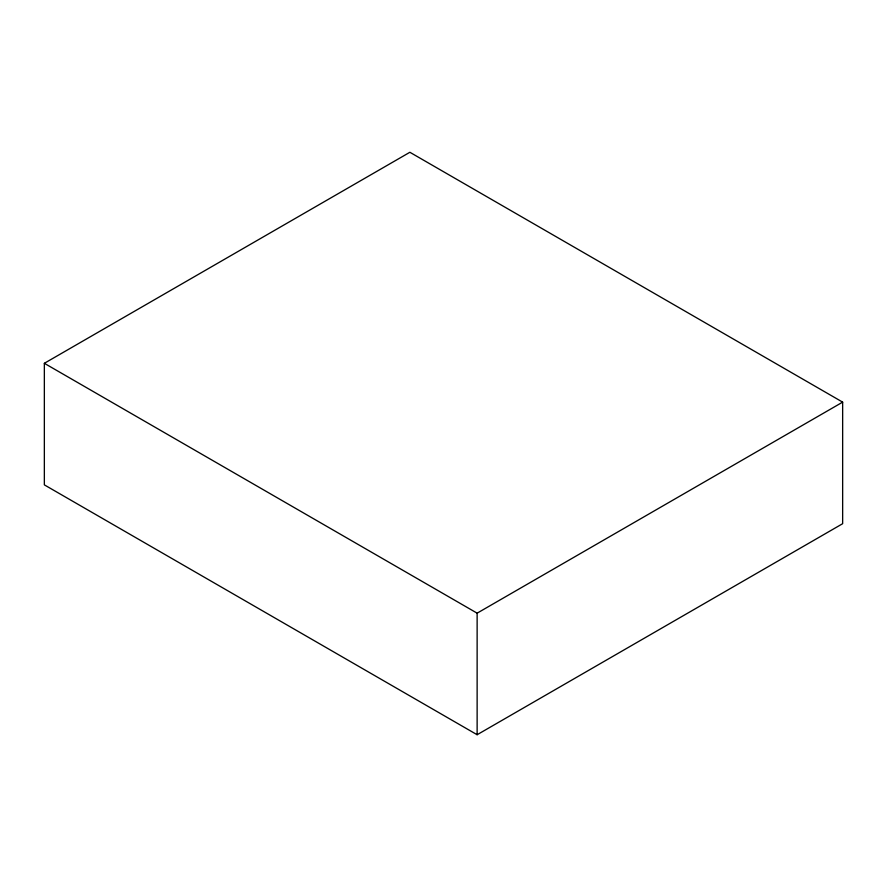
<?xml version="1.0" encoding="UTF-8"?>
<svg xmlns="http://www.w3.org/2000/svg" width="887" height="887" viewBox="0 0 887 887"><rect width="100%" height="100%" fill="white"/><g stroke="black" fill="none" stroke-linecap="round" stroke-linejoin="round"><path stroke-width="1.33" d="M44.35 363.304L409.872 152.276L842.65 402.133L842.65 523.696L477.128 734.724L44.35 484.867L44.35 363.304L477.128 613.172L842.65 402.133M477.128 613.172L477.128 734.724"/></g></svg>
